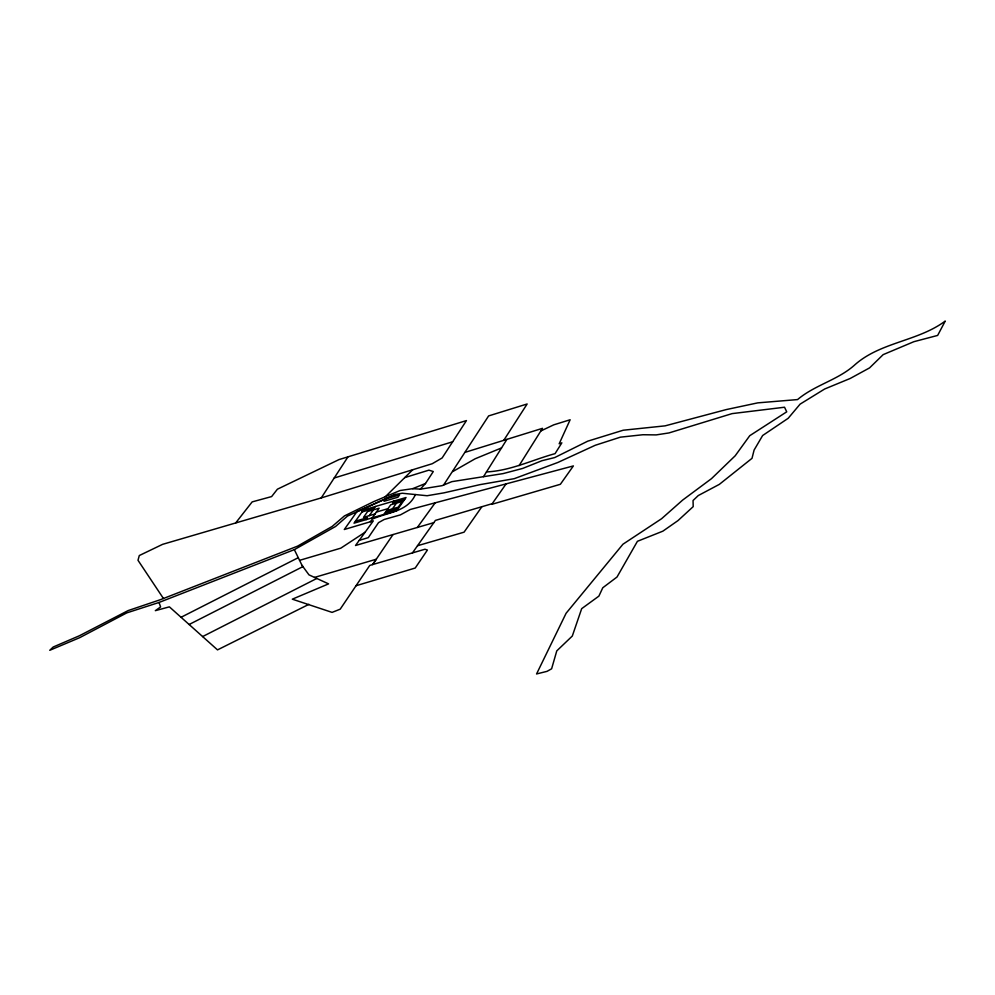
<?xml version="1.0" encoding="UTF-8"?>
<svg xmlns="http://www.w3.org/2000/svg" width="995" height="995" viewBox="0 0 995 995"><rect width="100%" height="100%" fill="white"/><g stroke="black" fill="none" stroke-linecap="round" stroke-linejoin="round"><path stroke-width="1.49" d="M483.495 476.68L506.903 439.367M519.104 465.61L542.486 428.335L465.225 452.29M443.583 485.05L488.62 415.922L527.139 403.982L503.756 440.337M321.236 497.923L347.976 456.842L466.444 420.587L442.128 457.961L432.253 463.72L321.236 497.923L162.608 544.34L139.288 555.546L137.994 560.284L163.441 598.505M420.35 489.13L425.524 483.458L433.285 471.543L428.932 470.15L404.741 477.6M393.013 534.564L372.652 564.563L369.742 565.446L340.203 609.176L332.081 612.385L292.319 599.177L328.574 583.878L308.972 574.849L302.032 565.396L294.333 549.638L159.038 602.46L126.825 612.87L79.675 637.683L49.75 650.307L53.17 647.036L79.376 635.768L128.156 610.569L160.481 599.662L297.567 546.143L332.181 526.442L344.419 515.932L373.797 501.579L400.089 490.51L412.676 488.682L420.524 489.142L442.078 485.672L451.842 481.655L503.072 473.608L522.698 468.421L541.952 460.71L554.712 457.563L587.746 441.171L623.206 430.226L665.145 425.848L726.313 409.567L757.78 402.863L797.555 399.58C814.619 385.127 837.417 380.152 854.083 365.501C879.829 341.994 917.564 341.621 945.25 321.049L937.651 335.427L913.87 341.695L883.162 354.63L869.555 367.901L850.165 378.486L824.656 389.008L800.092 404.144L788.189 418.298L762.63 435.524L754.098 450.063L752.009 458.334L719.323 484.378L698.254 495.56L693.042 500.522L693.204 506.629L677.993 520.596L662.857 531.168L637.422 541.305L617.012 577.025L602.783 587.759L598.878 596.129L581.677 608.666L572.312 636.029L556.777 650.879L551.616 668.789L547.039 671.351L536.566 673.951L566.105 613.256L622.957 544.215L661.588 518.718L682.719 500.025L711.5 478.645L735.205 455.772L749.745 435.698L786.722 411.83L784.533 407.229L732.084 413.621L668.963 432.937L656.165 434.902L642.907 434.74L620.382 437.166L595.221 445.287L557.872 462.464L514.216 478.682L479.963 484.64L443.994 492.848L427.104 495.734L402.254 493.246L395.226 494.478L347.466 516.094L335.526 526.504L294.333 549.638M415.4 494.552C407.838 511.816 387.229 512.375 372.292 519.141L370.401 521.753M492.226 503.681L481.891 506.716L464.068 532.176L417.514 545.733M506.094 483.881L491.754 504.353L560.372 484.291L573.381 465.921L410.326 509.465L400.438 514.875L384.194 519.477L378.51 522.649L368.312 537.636L359.232 540.372M314.544 577.411L376.272 559.227L372.652 564.563L412.44 552.909L435.4 520.41L481.891 506.716M366.11 519.639L367.503 517.661L355.414 521.193M375.438 506.48L374.033 508.445L361.956 511.977M369.282 515.646L373.361 509.888M372.317 517.823L379.145 508.184L367.578 511.579L363.498 517.338L375.065 513.955M383.896 514.44L390.724 504.801L402.291 501.418L398.211 507.189L386.632 510.572M384.617 514.228L386.023 512.251L398.099 508.719M393.958 501.057L392.552 503.035L404.642 499.502M392.416 508.88L396.507 503.109M417.328 527.474L435.188 502.823M235.678 522.96L252.17 501.89L271.623 496.58L277.394 489.204L339.021 459.59L347.976 456.842M385.326 496.729L412.726 469.739M365.153 532.176L340.812 548.158L299.57 560.347M452.849 471.53L475.137 458.782L501.53 447.937M181.053 617.286L298.264 557.685M189.125 624.499L302.928 566.615L302.032 565.396M202.619 636.576L316.796 578.456M308.923 604.338L217.507 649.884L169.386 606.851L155.332 610.669L160.593 606.938L159.038 602.46M540.857 430.947L553.717 424.853L570.135 419.766L559.178 443.782L561.852 442.837L555.073 453.645C532.238 459.901 510.646 470.772 486.48 471.928M395.226 494.478L356.994 511.592L344.295 529.502L373.312 520.882L355.526 545.496L433.808 522.661M412.676 488.682L425.524 483.458M334.208 477.998L452.65 441.78M356.036 585.732L415.226 568.033L427.415 550.036L424.927 549.252L412.44 552.909M376.408 512.052L387.975 508.669M363.349 510.012L354.021 523.171L396.706 510.684L406.035 497.525L363.349 510.012M385.687 498.968L384.058 501.281L397.938 497.214L399.567 494.913L385.687 498.968"/></g></svg>
